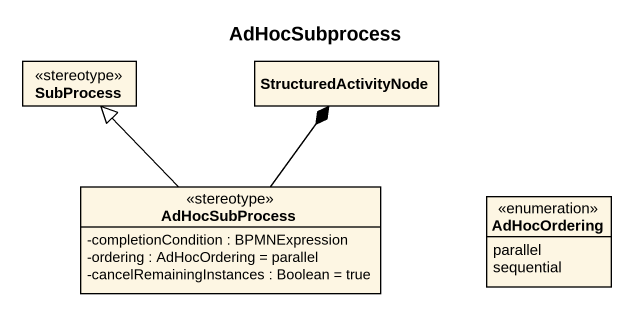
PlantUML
@startuml
title AdHocSubprocess
hide circle
hide empty members
skinparam classAttributeIconSize 0
class SubProcess <<stereotype>>
class StructuredActivityNode
class AdHocSubProcess <<stereotype>> {
  -completionCondition : BPMNExpression
  -ordering : AdHocOrdering = parallel
  -cancelRemainingInstances : Boolean = true
}
enum AdHocOrdering {
  parallel
  sequential
}
AdHocSubProcess -up-|> SubProcess
AdHocSubProcess -up-* StructuredActivityNode
@enduml
